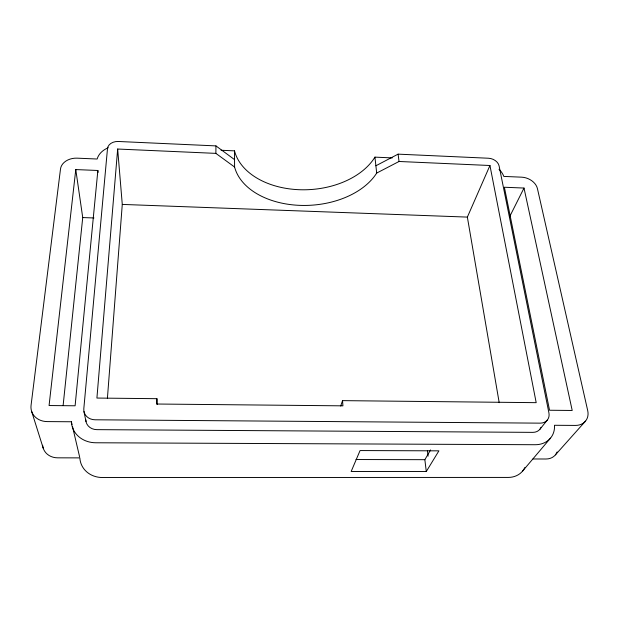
<?xml version="1.0" encoding="UTF-8"?>
<svg xmlns="http://www.w3.org/2000/svg" width="619" height="619" viewBox="0 0 619 619"><rect width="100%" height="100%" fill="white"/><g stroke="black" fill="none" stroke-linecap="round" stroke-linejoin="round"><path stroke-width="0.93" d="M340.698 406.002L342.547 400.632L536.193 402.667L489.946 165.505L399.031 161.482L376.692 173.072A74.682 49.241 -3.6 0 1 299.403 205.346A74.682 49.241 -3.6 0 1 234.586 167.029L215.876 153.38L215.946 145.898L118.299 141.48A10.175 7.606 -0.3 0 0 107.497 148.583L83.813 408.741A12.303 10.763 -14.3 0 0 95.102 419.79L540.186 423.148A11.629 9.471 35.3 0 0 548.929 412.935L499.092 165.907A9.548 6.941 20.5 0 0 488.53 158.24L398.094 154.146L375.888 165.776M215.876 153.38L117.664 149.032L96.912 398.056L156.917 398.69L156.669 404.021L342.918 405.84L342.547 400.632M107.397 398.474L122.276 204.417L117.664 149.032M97.864 170.48L75.108 405.785L49.071 405.538L75.773 169.575L97.864 170.48L98.081 172.392M63.138 405.344L82.729 217.571L75.773 169.575M499.2 402.675L467.36 217.099L489.946 165.505M509.545 216.89L524.007 188.052L504.384 187.24L549.54 410.25L572.204 410.467L524.007 188.052M426.282 471.531L438.917 450.841L360.065 450.562L351.159 471.485L426.282 471.531L424.858 459.685L430.607 449.936M539.783 429.424L547.235 420.177M522.537 471.152L550.484 438.151M555.413 454.864L585.535 421.106M356.002 459.53L424.858 459.685M532.967 458.973L545.958 459.004A15.715 12.891 38 0 0 557.123 451.94M499.007 169.281A20.651 15.173 20.7 0 1 503.804 176.415L521.647 177.173A14.167 10.314 22.7 0 1 537.431 188.602L587.71 410.614A16.976 13.541 36.1 0 1 575.453 425.423L554.485 425.276A25.07 20.566 35.8 0 1 535.195 444.721L95.821 442.771A26.501 23.313 -15.1 0 1 71.386 421.763L47.253 421.593A18.284 15.637 -17.4 0 1 31.058 405.368L60.507 168.941A15.305 11.513 -3.1 0 1 77.066 158.162L97.152 159.021A21.982 16.605 -0.6 0 1 108.201 147.763M82.729 217.571L93.949 217.958M122.276 204.417L467.36 217.099M221.053 150.255L234.508 150.858A73.777 49.752 -3.6 0 0 298.606 189.685A73.777 49.752 -3.6 0 0 374.936 157.133L392.237 157.907M215.946 145.898L234.555 159.632M31.67 411.496L43.284 448.404M71.386 421.763L72.036 424.541M72.469 426.398L79.634 456.954M83.975 411.565L85.995 421.57M398.094 154.146L399.031 161.482M427.412 450.593L428.093 456.149M374.936 157.133L376.692 173.072M156.917 398.69L157.172 404.455M234.508 150.858L234.586 167.029M524.835 467.538A23.197 19.529 37.9 0 1 508.23 477.427L102.414 477.52A24.443 21.905 -18.7 0 1 79.851 457.882L57.668 457.828A16.852 14.709 -20.5 0 1 42.626 445.247M541.052 427.334A11.397 9.347 35.8 0 1 532.851 432.364L96.897 429.648A12.047 10.593 -15.1 0 1 85.801 419.721"/></g></svg>
